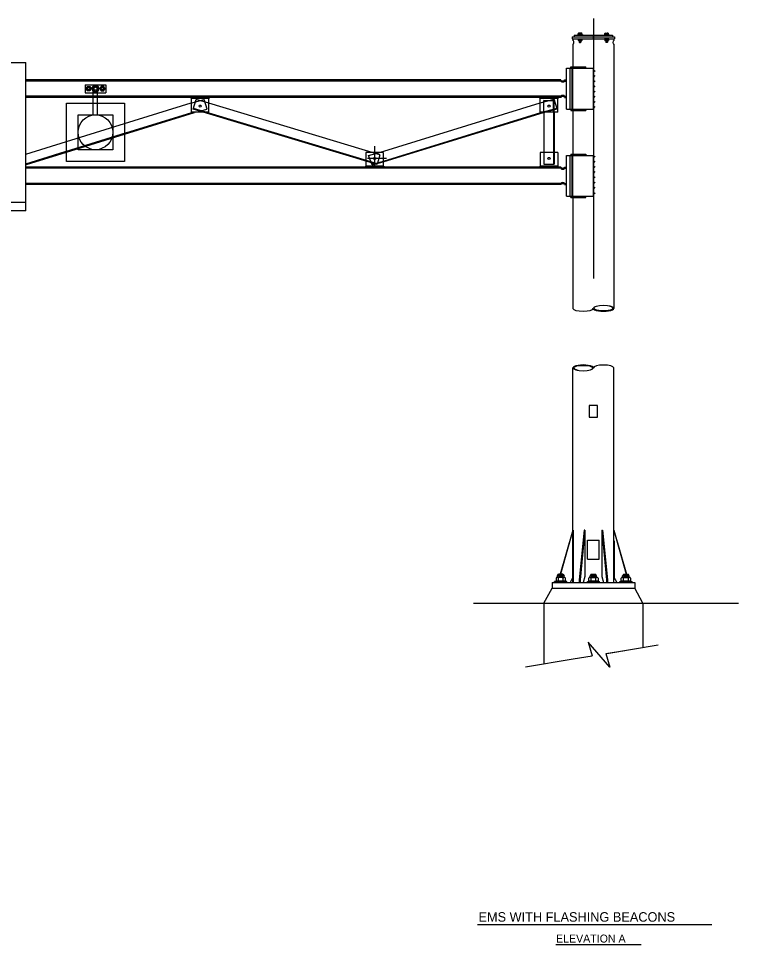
# Model space of a CAD drawing. Extents: x -1197 to -940, y 474 to 589.
# Drawn here: x -1186.11 to -1165.47, y 512.27 to 538.82 of the extents above; entities that cross this region are included whole.
import ezdxf

# ---------------------------------------------------------------- set-up
doc = ezdxf.new("R2010")
doc.units = 0
doc.layers.add('es_EMS', color=7, linetype='Continuous')
doc.layers.add('es_NO-PLOT', color=7, linetype='Continuous')

msp = doc.modelspace()

# ---------------------------------------------------------------- linework, layer by layer
at = {"layer": 'es_EMS'}
for p, q in [((-1169.628, 538.82), (-1169.628, 531.368)), ((-1170.074, 538.365), (-1170.074, 538.35)), ((-1169.943, 538.365), (-1170.074, 538.365)), ((-1170.059, 538.365), (-1170.059, 538.394)), ((-1169.969, 538.404), (-1170.049, 538.404)), ((-1170.038, 538.365), (-1170.038, 538.395)), ((-1169.98, 538.394), (-1169.98, 538.365)), ((-1169.959, 538.365), (-1169.959, 538.394)), ((-1169.943, 538.365), (-1169.943, 538.35)), ((-1169.313, 538.365), (-1169.313, 538.35)), ((-1169.313, 538.365), (-1169.183, 538.365)), ((-1169.298, 538.365), (-1169.298, 538.394)), ((-1169.288, 538.404), (-1169.208, 538.404)), ((-1169.277, 538.394), (-1169.277, 538.365)), ((-1169.219, 538.365), (-1169.219, 538.395)), ((-1169.197, 538.365), (-1169.197, 538.394)), ((-1169.183, 538.365), (-1169.183, 538.35)), ((-1170.238, 538.294), (-1169.019, 538.294)), ((-1170.238, 538.294), (-1170.238, 538.241)), ((-1170.238, 538.241), (-1169.019, 538.241)), ((-1170.212, 538.241), (-1170.212, 538.189)), ((-1170.177, 538.346), (-1169.08, 538.346)), ((-1170.177, 538.346), (-1170.177, 538.294)), ((-1169.944, 538.35), (-1170.074, 538.35)), ((-1170.074, 538.222), (-1170.074, 538.237)), ((-1170.074, 538.237), (-1169.943, 538.237)), ((-1170.074, 538.222), (-1169.943, 538.222)), ((-1170.059, 538.222), (-1170.059, 538.193)), ((-1170.048, 538.183), (-1169.969, 538.183)), ((-1170.037, 538.194), (-1170.037, 538.222)), ((-1170.033, 538.183), (-1170.033, 538.146)), ((-1169.986, 538.164), (-1170.033, 538.164)), ((-1170.033, 538.146), (-1169.986, 538.146)), ((-1170.033, 538.146), (-1170.021, 538.134)), ((-1170.021, 538.134), (-1169.997, 538.134)), ((-1169.986, 538.146), (-1169.997, 538.134)), ((-1169.986, 538.183), (-1169.986, 538.146)), ((-1169.98, 538.222), (-1169.98, 538.192)), ((-1169.958, 538.222), (-1169.958, 538.194)), ((-1169.943, 538.237), (-1169.943, 538.222)), ((-1169.313, 538.35), (-1169.182, 538.35)), ((-1169.313, 538.237), (-1169.313, 538.222)), ((-1169.183, 538.237), (-1169.313, 538.237)), ((-1169.183, 538.222), (-1169.313, 538.222)), ((-1169.299, 538.222), (-1169.299, 538.194)), ((-1169.208, 538.183), (-1169.288, 538.183)), ((-1169.277, 538.222), (-1169.277, 538.192)), ((-1169.271, 538.183), (-1169.271, 538.146)), ((-1169.271, 538.164), (-1169.224, 538.164)), ((-1169.224, 538.146), (-1169.271, 538.146)), ((-1169.271, 538.146), (-1169.259, 538.134)), ((-1169.235, 538.134), (-1169.259, 538.134)), ((-1169.224, 538.146), (-1169.235, 538.134)), ((-1169.224, 538.183), (-1169.224, 538.146)), ((-1169.22, 538.194), (-1169.22, 538.222)), ((-1169.198, 538.222), (-1169.198, 538.193)), ((-1169.183, 538.222), (-1169.183, 538.237)), ((-1169.08, 538.346), (-1169.08, 538.294)), ((-1169.045, 538.241), (-1169.045, 538.189)), ((-1169.019, 538.294), (-1169.019, 538.241)), ((-1170.212, 538.084), (-1170.212, 537.392)), ((-1169.045, 538.084), (-1169.045, 530.51)), ((-1185.899, 533.309), (-1185.899, 537.559)), ((-1170.399, 537.392), (-1169.628, 537.392)), ((-1170.399, 536.225), (-1170.399, 537.392)), ((-1170.399, 537.392), (-1169.825, 537.392)), ((-1170.295, 536.225), (-1170.295, 537.392)), ((-1170.273, 537.434), (-1169.84, 537.434)), ((-1170.273, 537.392), (-1170.273, 537.434)), ((-1170.233, 536.225), (-1170.233, 537.392)), ((-1170.212, 536.225), (-1170.212, 537.392)), ((-1169.84, 537.392), (-1169.84, 537.434)), ((-1169.628, 536.225), (-1169.628, 537.392)), ((-1169.628, 537.293), (-1169.576, 537.334)), ((-1170.557, 537.059), (-1185.899, 537.059)), ((-1170.452, 537.059), (-1170.399, 537.059)), ((-1169.628, 537.133), (-1169.576, 537.186)), ((-1169.628, 536.985), (-1169.576, 537.037)), ((-1170.557, 537.028), (-1185.899, 537.028)), ((-1184.191, 536.923), (-1183.607, 536.923)), ((-1184.191, 536.923), (-1184.191, 536.694)), ((-1184.069, 536.84), (-1184.125, 536.84)), ((-1184.069, 536.778), (-1184.125, 536.778)), ((-1183.673, 536.84), (-1183.729, 536.84)), ((-1183.673, 536.778), (-1183.729, 536.778)), ((-1183.607, 536.923), (-1183.607, 536.694)), ((-1170.452, 537.028), (-1170.399, 537.028)), ((-1169.628, 536.837), (-1169.576, 536.889)), ((-1170.557, 536.59), (-1185.899, 536.59)), ((-1170.557, 536.559), (-1185.899, 536.559)), ((-1184.191, 536.694), (-1183.962, 536.694)), ((-1183.97, 536.742), (-1183.828, 536.742)), ((-1183.97, 536.742), (-1183.97, 536.725)), ((-1183.97, 536.725), (-1183.828, 536.725)), ((-1183.957, 536.694), (-1183.842, 536.694)), ((-1183.837, 536.694), (-1183.607, 536.694)), ((-1183.828, 536.742), (-1183.828, 536.725)), ((-1181.179, 536.559), (-1181.149, 536.529)), ((-1181.169, 536.395), (-1180.785, 536.499)), ((-1180.649, 536.529), (-1181.149, 536.529)), ((-1181.098, 536.222), (-1181.014, 536.499)), ((-1181.091, 536.559), (-1181.061, 536.529)), ((-1180.653, 536.389), (-1181.014, 536.499)), ((-1180.943, 536.559), (-1180.913, 536.529)), ((-1180.794, 536.559), (-1180.764, 536.529)), ((-1180.701, 536.222), (-1180.785, 536.499)), ((-1180.619, 536.559), (-1180.649, 536.529)), ((-1171.179, 536.559), (-1171.149, 536.529)), ((-1171.157, 536.399), (-1170.747, 536.511)), ((-1170.649, 536.529), (-1171.149, 536.529)), ((-1171.091, 536.559), (-1171.061, 536.529)), ((-1170.943, 536.559), (-1170.913, 536.529)), ((-1170.794, 536.559), (-1170.764, 536.529)), ((-1170.663, 536.234), (-1170.747, 536.511)), ((-1170.619, 536.559), (-1170.649, 536.529)), ((-1170.452, 536.59), (-1170.399, 536.59)), ((-1170.452, 536.559), (-1170.399, 536.559)), ((-1169.628, 536.688), (-1169.576, 536.741)), ((-1169.628, 536.54), (-1169.576, 536.592)), ((-1183.066, 535.81), (-1181.157, 536.399)), ((-1180.737, 536.135), (-1181.092, 536.242)), ((-1175.747, 534.91), (-1180.653, 536.389)), ((-1175.76, 534.978), (-1171.157, 536.399)), ((-1171.135, 536.128), (-1170.669, 536.254)), ((-1171.057, 536.127), (-1170.663, 536.234)), ((-1171.045, 536.135), (-1171.045, 536.468)), ((-1171.045, 536.468), (-1170.753, 536.468)), ((-1170.774, 536.136), (-1170.774, 536.468)), ((-1170.753, 536.136), (-1170.753, 536.468)), ((-1169.628, 536.391), (-1169.576, 536.444)), ((-1169.628, 536.243), (-1169.576, 536.295)), ((-1183.066, 535.507), (-1181.057, 536.127)), ((-1183.005, 535.549), (-1181.135, 536.128)), ((-1180.985, 536.135), (-1181.149, 536.135)), ((-1180.809, 536.135), (-1181.098, 536.222)), ((-1181.025, 536.135), (-1180.701, 536.222)), ((-1180.727, 536.135), (-1180.99, 536.135)), ((-1175.822, 534.632), (-1180.809, 536.135)), ((-1175.814, 534.652), (-1180.737, 536.135)), ((-1180.649, 536.135), (-1180.726, 536.135)), ((-1175.655, 534.707), (-1171.057, 536.127)), ((-1175.642, 534.732), (-1171.135, 536.128)), ((-1170.983, 536.135), (-1171.149, 536.135)), ((-1171.045, 536.135), (-1171.045, 534.983)), ((-1170.649, 536.135), (-1170.983, 536.135)), ((-1170.774, 536.135), (-1170.774, 534.983)), ((-1170.753, 536.135), (-1170.753, 534.983)), ((-1170.399, 536.225), (-1169.628, 536.225)), ((-1170.399, 536.225), (-1169.825, 536.225)), ((-1170.273, 536.225), (-1170.273, 536.184)), ((-1170.273, 536.184), (-1169.84, 536.184)), ((-1170.212, 536.184), (-1170.212, 534.934)), ((-1169.84, 536.225), (-1169.84, 536.184)), ((-1184.732, 535.295), (-1183.066, 535.81)), ((-1184.758, 535.006), (-1183.008, 535.548)), ((-1184.732, 534.992), (-1183.066, 535.507)), ((-1185.899, 534.935), (-1184.732, 535.295)), ((-1185.899, 534.653), (-1184.764, 535.004)), ((-1185.877, 534.639), (-1184.732, 534.992)), ((-1176.016, 534.983), (-1176.149, 534.983)), ((-1176.074, 534.893), (-1175.76, 534.978)), ((-1175.776, 534.983), (-1176.016, 534.983)), ((-1175.747, 534.91), (-1175.822, 534.632)), ((-1175.649, 534.983), (-1175.776, 534.983)), ((-1170.649, 534.983), (-1171.149, 534.983)), ((-1171.045, 534.983), (-1171.045, 534.649)), ((-1170.774, 534.982), (-1170.774, 534.649)), ((-1170.753, 534.982), (-1170.753, 534.649)), ((-1170.273, 534.934), (-1169.84, 534.934)), ((-1170.273, 534.934), (-1170.273, 534.892)), ((-1169.84, 534.934), (-1169.84, 534.892)), ((-1175.557, 534.809), (-1176.105, 534.809)), ((-1175.973, 534.621), (-1176.074, 534.893)), ((-1175.98, 534.641), (-1175.642, 534.732)), ((-1175.973, 534.621), (-1175.655, 534.707)), ((-1171.045, 534.649), (-1170.753, 534.649)), ((-1170.399, 533.725), (-1170.399, 534.892)), ((-1170.399, 534.892), (-1169.628, 534.892)), ((-1170.399, 534.892), (-1169.825, 534.892)), ((-1170.295, 533.725), (-1170.295, 534.892)), ((-1170.233, 533.725), (-1170.233, 534.892)), ((-1170.212, 533.725), (-1170.212, 534.892)), ((-1169.628, 533.725), (-1169.628, 534.892)), ((-1169.628, 534.822), (-1169.576, 534.875)), ((-1169.628, 534.674), (-1169.576, 534.726)), ((-1170.557, 534.559), (-1185.899, 534.559)), ((-1170.557, 534.528), (-1185.876, 534.528)), ((-1176.179, 534.559), (-1176.149, 534.589)), ((-1175.649, 534.589), (-1176.149, 534.589)), ((-1176.091, 534.559), (-1176.061, 534.589)), ((-1175.943, 534.559), (-1175.913, 534.589)), ((-1175.794, 534.559), (-1175.764, 534.589)), ((-1175.619, 534.559), (-1175.649, 534.589)), ((-1171.179, 534.559), (-1171.149, 534.589)), ((-1170.649, 534.589), (-1171.149, 534.589)), ((-1171.004, 534.559), (-1171.034, 534.589)), ((-1170.856, 534.559), (-1170.886, 534.589)), ((-1170.707, 534.559), (-1170.737, 534.589)), ((-1170.619, 534.559), (-1170.649, 534.589)), ((-1170.452, 534.559), (-1170.399, 534.559)), ((-1170.452, 534.528), (-1170.399, 534.528)), ((-1169.628, 534.525), (-1169.576, 534.578)), ((-1169.628, 534.377), (-1169.576, 534.43)), ((-1169.628, 534.229), (-1169.576, 534.281)), ((-1169.628, 534.08), (-1169.576, 534.133)), ((-1170.557, 534.059), (-1185.899, 534.059)), ((-1170.557, 534.09), (-1185.876, 534.09)), ((-1170.452, 534.09), (-1170.399, 534.09)), ((-1170.452, 534.059), (-1170.399, 534.059)), ((-1169.628, 533.932), (-1169.576, 533.984)), ((-1170.399, 533.725), (-1169.628, 533.725)), ((-1170.399, 533.725), (-1169.825, 533.725)), ((-1170.273, 533.684), (-1170.273, 533.725)), ((-1170.273, 533.684), (-1169.84, 533.684)), ((-1170.212, 533.684), (-1170.212, 530.51)), ((-1169.84, 533.684), (-1169.84, 533.725)), ((-1169.628, 533.784), (-1169.576, 533.825)), ((-1185.899, 533.309), (-1193.899, 533.309)), ((-1170.212, 522.653), (-1170.212, 528.805)), ((-1169.045, 522.653), (-1169.045, 528.805)), ((-1169.507, 527.561), (-1169.507, 527.561)), ((-1170.212, 524.151), (-1170.582, 522.894)), ((-1170.212, 524.151), (-1170.566, 522.894)), ((-1170.204, 524.151), (-1170.204, 522.653)), ((-1169.895, 524.153), (-1170.032, 522.726)), ((-1169.868, 524.153), (-1170.005, 522.724)), ((-1169.868, 524.153), (-1169.895, 524.153)), ((-1169.868, 524.153), (-1169.868, 522.821)), ((-1169.389, 524.153), (-1169.389, 522.821)), ((-1169.389, 524.153), (-1169.252, 522.726)), ((-1169.389, 524.153), (-1169.362, 524.153)), ((-1169.362, 524.153), (-1169.225, 522.726)), ((-1169.053, 524.151), (-1169.053, 522.653)), ((-1169.045, 524.151), (-1168.691, 522.894)), ((-1169.045, 524.151), (-1168.675, 522.894)), ((-1170.222, 523.844), (-1170.222, 522.8)), ((-1169.795, 523.861), (-1169.462, 523.861)), ((-1169.795, 523.32), (-1169.795, 523.861)), ((-1169.462, 523.32), (-1169.462, 523.861)), ((-1169.035, 523.844), (-1169.035, 522.8)), ((-1169.795, 523.32), (-1169.462, 523.32)), ((-1170.698, 522.78), (-1170.698, 522.691)), ((-1170.657, 522.845), (-1170.624, 522.894)), ((-1170.657, 522.796), (-1170.657, 522.845)), ((-1170.467, 522.796), (-1170.657, 522.796)), ((-1170.467, 522.796), (-1170.657, 522.796)), ((-1170.467, 522.845), (-1170.656, 522.845)), ((-1170.632, 522.691), (-1170.632, 522.781)), ((-1170.499, 522.894), (-1170.624, 522.894)), ((-1170.499, 522.869), (-1170.624, 522.869)), ((-1170.499, 522.82), (-1170.624, 522.82)), ((-1170.499, 522.894), (-1170.467, 522.845)), ((-1170.494, 522.691), (-1170.494, 522.779)), ((-1170.467, 522.796), (-1170.467, 522.845)), ((-1170.428, 522.691), (-1170.428, 522.779)), ((-1170.204, 522.82), (-1170.297, 522.653)), ((-1170.032, 522.726), (-1170.032, 522.653)), ((-1170.005, 522.726), (-1170.032, 522.726)), ((-1170.005, 522.726), (-1170.005, 522.653)), ((-1169.868, 522.821), (-1169.917, 522.653)), ((-1169.759, 522.691), (-1169.759, 522.779)), ((-1169.689, 522.894), (-1169.721, 522.845)), ((-1169.721, 522.845), (-1169.536, 522.845)), ((-1169.721, 522.796), (-1169.721, 522.845)), ((-1169.721, 522.796), (-1169.535, 522.796)), ((-1169.721, 522.796), (-1169.535, 522.796)), ((-1169.693, 522.691), (-1169.693, 522.779)), ((-1169.689, 522.894), (-1169.568, 522.894)), ((-1169.689, 522.869), (-1169.568, 522.869)), ((-1169.689, 522.82), (-1169.568, 522.82)), ((-1169.535, 522.845), (-1169.568, 522.894)), ((-1169.56, 522.691), (-1169.56, 522.781)), ((-1169.535, 522.796), (-1169.535, 522.845)), ((-1169.494, 522.78), (-1169.494, 522.691)), ((-1169.389, 522.821), (-1169.34, 522.653)), ((-1169.252, 522.726), (-1169.225, 522.726)), ((-1169.252, 522.726), (-1169.252, 522.653)), ((-1169.225, 522.726), (-1169.225, 522.653)), ((-1169.053, 522.82), (-1168.96, 522.653)), ((-1168.828, 522.691), (-1168.828, 522.779)), ((-1168.758, 522.894), (-1168.79, 522.845)), ((-1168.79, 522.845), (-1168.6, 522.845)), ((-1168.79, 522.796), (-1168.79, 522.845)), ((-1168.79, 522.796), (-1168.6, 522.796)), ((-1168.79, 522.796), (-1168.6, 522.796)), ((-1168.762, 522.691), (-1168.762, 522.779)), ((-1168.758, 522.894), (-1168.632, 522.894)), ((-1168.758, 522.869), (-1168.632, 522.869)), ((-1168.758, 522.82), (-1168.632, 522.82)), ((-1168.6, 522.845), (-1168.632, 522.894)), ((-1168.625, 522.691), (-1168.625, 522.781)), ((-1168.6, 522.796), (-1168.6, 522.845)), ((-1168.559, 522.78), (-1168.559, 522.691)), ((-1171.045, 522.061), (-1170.813, 522.486)), ((-1170.813, 522.653), (-1170.813, 522.486)), ((-1170.813, 522.653), (-1170.813, 522.486)), ((-1170.813, 522.653), (-1168.444, 522.653)), ((-1170.813, 522.486), (-1168.444, 522.486)), ((-1170.813, 522.486), (-1168.444, 522.486)), ((-1170.391, 522.678), (-1170.738, 522.678)), ((-1170.698, 522.691), (-1170.428, 522.691)), ((-1170.687, 522.687), (-1170.687, 522.691)), ((-1170.443, 522.687), (-1170.687, 522.687)), ((-1170.443, 522.687), (-1170.443, 522.691)), ((-1169.797, 522.678), (-1169.454, 522.678)), ((-1169.494, 522.691), (-1169.759, 522.691)), ((-1169.744, 522.687), (-1169.744, 522.691)), ((-1169.744, 522.687), (-1169.505, 522.687)), ((-1169.505, 522.687), (-1169.505, 522.691)), ((-1168.866, 522.678), (-1168.519, 522.678)), ((-1168.559, 522.691), (-1168.828, 522.691)), ((-1168.813, 522.687), (-1168.813, 522.691)), ((-1168.813, 522.687), (-1168.57, 522.687)), ((-1168.57, 522.687), (-1168.57, 522.691)), ((-1168.444, 522.653), (-1168.444, 522.486)), ((-1168.444, 522.647), (-1168.444, 522.486)), ((-1168.211, 522.061), (-1168.444, 522.486)), ((-1173.064, 522.061), (-1171.045, 522.061)), ((-1171.045, 522.061), (-1171.045, 520.32)), ((-1171.045, 522.061), (-1168.211, 522.061)), ((-1171.045, 522.061), (-1168.211, 522.061)), ((-1168.211, 522.061), (-1168.211, 520.79)), ((-1168.211, 522.061), (-1165.469, 522.061)), ((-1169.239, 520.619), (-1167.768, 520.864)), ((-1169.267, 520.615), (-1168.725, 520.705)), ((-1171.569, 520.233), (-1170.204, 520.459)), ((-1170.204, 520.459), (-1169.662, 520.549))]:
    msp.add_line(p, q, dxfattribs=at)
for points in [[(-1169.628, 538.215), (-1169.628, 538.32)], [(-1193.899, 537.559), (-1185.899, 537.559)], [(-1183.962, 536.392), (-1183.962, 536.809)], [(-1183.837, 536.392), (-1183.837, 536.809)], [(-1181.149, 536.382), (-1181.149, 536.559)], [(-1180.649, 536.396), (-1180.649, 536.559)], [(-1171.149, 536.385), (-1171.149, 536.559)], [(-1170.649, 536.135), (-1170.649, 536.559)], [(-1183.962, 536.059), (-1183.962, 536.392)], [(-1183.837, 536.059), (-1183.837, 536.392)], [(-1181.149, 536.135), (-1181.149, 536.382)], [(-1180.649, 536.135), (-1180.649, 536.396)], [(-1171.149, 536.135), (-1171.149, 536.379)], [(-1176.149, 534.983), (-1176.149, 534.712)], [(-1175.899, 535.157), (-1175.899, 534.559)], [(-1175.649, 534.983), (-1175.649, 534.738)], [(-1171.149, 534.983), (-1171.149, 534.559)], [(-1170.649, 534.983), (-1170.649, 534.559)], [(-1176.149, 534.712), (-1176.149, 534.559)], [(-1175.649, 534.738), (-1175.649, 534.559)], [(-1193.899, 533.559), (-1185.899, 533.559)], [(-1169.75, 527.395), (-1169.507, 527.395), (-1169.507, 527.561), (-1169.507, 527.726), (-1169.75, 527.726), (-1169.75, 527.395)], [(-1170.738, 522.653), (-1170.738, 522.678)], [(-1170.391, 522.653), (-1170.391, 522.678)], [(-1169.797, 522.653), (-1169.797, 522.678)], [(-1169.454, 522.653), (-1169.454, 522.678)], [(-1168.866, 522.653), (-1168.866, 522.678)], [(-1168.519, 522.653), (-1168.519, 522.678)], [(-1169.267, 520.615), (-1169.152, 520.228), (-1169.777, 520.936), (-1169.662, 520.549)]]:
    msp.add_lwpolyline(points, dxfattribs=at)
for points in [[(-1184.134, 536.873), (-1184.06, 536.873), (-1184.023, 536.809), (-1184.06, 536.745), (-1184.134, 536.745), (-1184.171, 536.809)], [(-1183.664, 536.873), (-1183.738, 536.873), (-1183.775, 536.809), (-1183.738, 536.745), (-1183.664, 536.745), (-1183.627, 536.809)], [(-1184.732, 536.392), (-1183.066, 536.392), (-1183.066, 534.725), (-1184.732, 534.725)], [(-1184.399, 536.059), (-1183.399, 536.059), (-1183.399, 535.059), (-1184.399, 535.059)]]:
    msp.add_lwpolyline(points, close=True, dxfattribs=at)
for centre, radius in [((-1184.097, 536.809), 0.064), ((-1184.097, 536.809), 0.0312), ((-1183.899, 536.809), 0.0454), ((-1183.701, 536.809), 0.064), ((-1183.701, 536.809), 0.0312), ((-1180.899, 536.309), 0.0312), ((-1170.899, 536.309), 0.0312), ((-1183.899, 535.559), 0.5), ((-1175.899, 534.809), 0.0312), ((-1170.899, 534.809), 0.0312)]:
    msp.add_circle(centre, radius, dxfattribs=at)
for centre, radius, start, end in [((-1170.048, 538.394), 0.0108, 8.2125, 179.2776), ((-1170.027, 538.393), 0.0108, 91.8976, 179.5004), ((-1169.991, 538.394), 0.0108, 359.6015, 87.0732), ((-1169.969, 538.394), 0.0108, 3.6172, 175.1952), ((-1169.287, 538.394), 0.0108, 4.8048, 176.3828), ((-1169.266, 538.394), 0.0108, 92.9268, 180.3985), ((-1169.23, 538.393), 0.0108, 0.4996, 88.1024), ((-1169.208, 538.394), 0.0108, 0.7224, 171.7875), ((-1170.048, 538.194), 0.0108, 183.6172, 355.1952), ((-1170.026, 538.194), 0.0108, 179.6015, 267.0732), ((-1169.991, 538.194), 0.0108, 271.8976, 359.5004), ((-1169.969, 538.194), 0.0108, 188.2125, 359.2776), ((-1169.288, 538.194), 0.0108, 180.7224, 351.7875), ((-1169.266, 538.194), 0.0108, 180.4996, 268.1024), ((-1169.23, 538.194), 0.0108, 272.9268, 0.3985), ((-1169.209, 538.194), 0.0108, 184.8049, 356.3828), ((-1183.899, 536.809), 0.0972, 310.0093, 229.9907), ((-1183.899, 536.809), 0.0625, 0.0007, 179.9993), ((-1183.899, 536.809), 0.0625, 179.9993, 0.0007), ((-1183.899, 536.809), 0.0625, 193.9251, 193.9254), ((-1183.899, 536.809), 0.0972, 232.2203, 232.2206), ((-1183.899, 536.809), 0.0972, 232.2206, 307.9377), ((-1170.665, 522.755), 0.0412, 36.494, 142.7621), ((-1170.461, 522.757), 0.04, 34.7651, 145.979), ((-1169.727, 522.757), 0.04, 34.021, 145.2349), ((-1169.527, 522.755), 0.0412, 37.2379, 143.506), ((-1168.796, 522.757), 0.04, 34.021, 145.2349), ((-1168.592, 522.755), 0.0412, 37.2379, 143.506)]:
    msp.add_arc(centre, radius, start, end, dxfattribs=at)
for centre, major_axis, ratio, start_param, end_param in [((-1170.212, 538.136), (0, -0.0525), 0.5, 0, 3.141593), ((-1169.087, 538.175), (-0.088, -0.639), 0.591952, 4.606258, 4.606483), ((-1169.045, 538.136), (0, -0.0525), 0.5, 3.141593, 6.283015), ((-1170.504, 537.059), (-0.0525, 0), 0.5, 0, 3.141593), ((-1184.125, 536.809), (0, 0.0313), 0.777694, 6.283185, 9.424778), ((-1184.069, 536.809), (0, -0.0313), 0.777694, 6.283185, 9.424778), ((-1183.729, 536.809), (0, 0.0313), 0.777694, 6.283185, 9.424778), ((-1183.673, 536.809), (0, -0.0313), 0.777694, 6.283185, 9.424778), ((-1170.504, 537.028), (-0.0525, 0), 0.5, 0, 3.141593), ((-1170.504, 536.59), (-0.0525, 0), 0.5, 3.141593, 6.283185), ((-1170.504, 536.559), (-0.0525, 0), 0.5, 3.141593, 6.283185), ((-1170.504, 534.559), (-0.0525, 0), 0.5, 0, 3.141593), ((-1170.504, 534.528), (-0.0525, 0), 0.5, 0, 3.141593), ((-1170.504, 534.09), (-0.0525, 0), 0.5, 3.141593, 6.283185), ((-1170.504, 534.059), (-0.0525, 0), 0.5, 3.141593, 6.283185), ((-1169.921, 530.51), (0.291, 0), 0.272969, 3.141593, 6.283185), ((-1169.338, 530.51), (-0.293, 0), 0.281747, 3.141593, 6.283185), ((-1169.338, 530.51), (-0.293, 0), 0.281747, 0, 3.141593), ((-1169.338, 530.51), (-0.267, 0), 0.232907, 0, 3.141593), ((-1169.919, 528.805), (0.293, 0), 0.281747, 0, 3.141593), ((-1169.919, 528.805), (0.293, 0), 0.281747, 3.141593, 6.283185), ((-1169.919, 528.805), (0.267, 0), 0.232907, 0, 3.141593), ((-1169.336, 528.805), (-0.291, 0), 0.272969, 3.141593, 6.283185), ((-1170.533, 522.706), (-0.12, 0.049), 0.642204, 4.644436, 5.895925), ((-1169.652, 522.706), (-0.114, -0.048), 0.679338, 3.539986, 4.791474), ((-1168.723, 522.706), (-0.12, -0.049), 0.642204, 3.528853, 4.780342)]:
    msp.add_ellipse(centre, major_axis=major_axis, ratio=ratio, start_param=start_param, end_param=end_param, dxfattribs=at)
for points, degree in [([(-1169.605, 530.51), (-1169.605, 530.531), (-1169.597, 530.541), (-1169.59, 530.551), (-1169.587, 530.553)], 3), ([(-1169.07, 530.51), (-1169.071, 530.533), (-1169.112, 530.556), (-1169.127, 530.564), (-1169.17, 530.578)], 2), ([(-1170.186, 528.805), (-1170.184, 528.787), (-1170.15, 528.767), (-1170.11, 528.75), (-1170.059, 528.733)], 2), ([(-1169.652, 528.805), (-1169.652, 528.785), (-1169.66, 528.774), (-1169.667, 528.765), (-1169.669, 528.762)], 3)]:
    msp.add_open_spline(points, degree=degree, dxfattribs=at)
at = {"layer": 'es_NO-PLOT'}
for p, q in [((-1172.947, 512.851), (-1166.237, 512.851)), ((-1170.703, 512.274), (-1168.26, 512.274))]:
    msp.add_line(p, q, dxfattribs=at)

# ---------------------------------------------------------------- texts
for s, height, p in [('EMS WITH FLASHING BEACONS', 0.27289, (-1172.921, 512.927)), ('ELEVATION A', 0.22741, (-1170.698, 512.33))]:
    msp.add_text(s, height=height, dxfattribs=at).set_placement(p)

doc.saveas('drawing.dxf')
